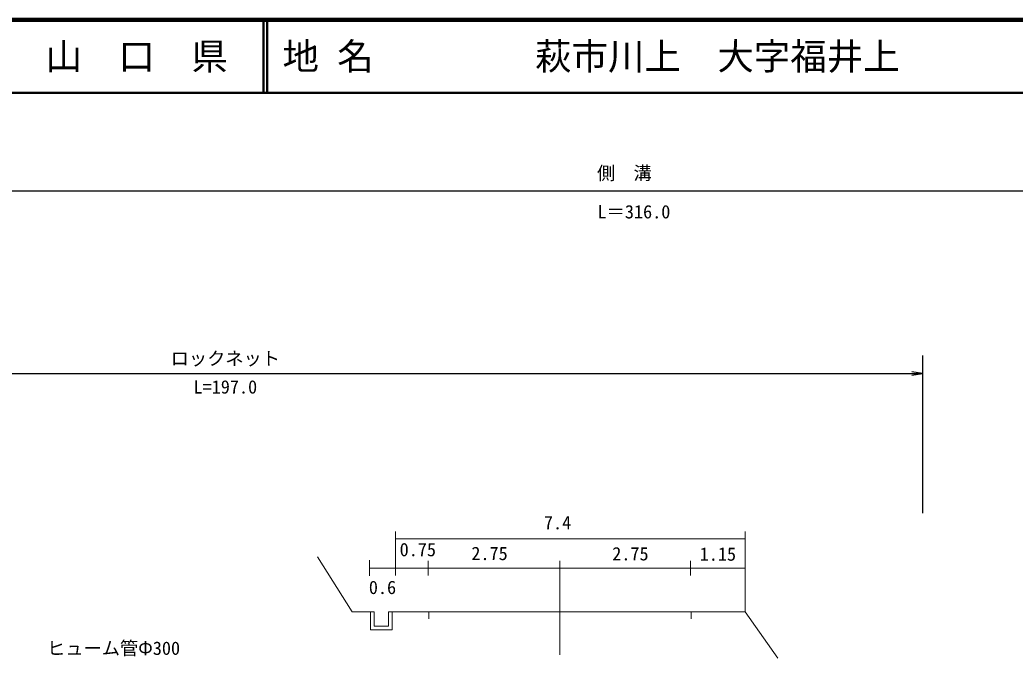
# Model space of a CAD drawing. Units: millimetres, scale not verified. Extents: x 40000 to 680000, y 20000 to 380000.
# Drawn here: x 334356 to 470863, y 292441 to 380000 of the extents above; entities that cross this region are included whole.
import ezdxf
from ezdxf.enums import TextEntityAlignment as Align

# ---------------------------------------------------------------- set-up
doc = ezdxf.new("R2010")
doc.units = ezdxf.units.MM
doc.header["$LTSCALE"] = 1000
for name, color, linetype, lineweight in [('M-STR-HTXT', 7, 'Continuous', 13), ('M-STR-STR3', 7, 'Continuous', 25), ('M-TTL', 2, 'Continuous', 140), ('M-TTL-LINE', 7, 'Continuous', 50)]:
    doc.layers.add(name, color=color, linetype=linetype, lineweight=lineweight)
doc.layers.add('M-TTL-TXT', color=7, linetype='Continuous')
doc.styles.add('ＭＳ ゴシック', font='')
doc.styles.get('ＭＳ ゴシック').set_extended_font_data('MS Gothic')

# ---------------------------------------------------------------- blocks, each defined once
blk = doc.blocks.new('open_arrow')
at = {"color": 0, "linetype": 'Continuous', "lineweight": -2}
blk.add_lwpolyline([(7.5, 1.25), (0, 0), (7.5, -1.25)], dxfattribs=at)

msp = doc.modelspace()

# ---------------------------------------------------------------- linework, layer by layer
at = {"layer": 'M-STR-HTXT'}
for p, q in [((385863, 303793), (385863, 309793)), ((433855, 308793), (385863, 308793)), ((433855, 298807), (433855, 309793)), ((379932, 298807), (375172, 306333)), ((382323, 303713), (382323, 305874)), ((390355, 305793), (390355, 303793)), ((408432, 292881), (408432, 305807)), ((426355, 305793), (426355, 303793)), ((433855, 304793), (382323, 304793)), ((379932, 298807), (382926, 298807)), ((382426, 296307), (382426, 298807)), ((382926, 298807), (382926, 296807)), ((426432, 298807), (384926, 298807)), ((384926, 296807), (384926, 298807)), ((385426, 298807), (385426, 296307)), ((390432, 297807), (390432, 298807)), ((426432, 297807), (426432, 298807)), ((433855, 298807), (426432, 298807)), ((433855, 298807), (438297, 292441)), ((385426, 296307), (382426, 296307)), ((382926, 296807), (384926, 296807))]:
    msp.add_line(p, q, dxfattribs=at)
at = {"layer": 'M-STR-STR3'}
for p, q in [((267319, 356557), (553862, 356557)), ((458142, 333951), (458142, 312329)), ((261849, 331488), (458142, 331488))]:
    msp.add_line(p, q, dxfattribs=at)
at = {"layer": 'M-TTL'}
msp.add_line((680000, 380000), (40000, 380000), dxfattribs=at)
at = {"layer": 'M-TTL-LINE'}
for p, q in [((367750, 380000), (367750, 370000)), ((368250, 380000), (368250, 370000)), ((40000, 370000), (680000, 370000))]:
    msp.add_line(p, q, dxfattribs=at)

# ---------------------------------------------------------------- block references
at = {"layer": 'M-STR-STR3', "xscale": 193, "yscale": 193, "rotation": 180}
msp.add_blockref('open_arrow', (458142, 331488), dxfattribs=at)

# ---------------------------------------------------------------- texts
at = {"layer": 'M-STR-HTXT', "style": 'ＭＳ ゴシック'}
for s, p in [('7.4', (406233, 309550)), ('0.75', (386443, 305865)), ('2.75', (396279, 305338)), ('2.75', (415605, 305293)), ('1.15', (427598, 305250)), ('0.6', (382219, 300677))]:
    msp.add_text(s, height=1833, dxfattribs=at).set_placement(p, align=Align.BOTTOM_LEFT)
at = {"layer": 'M-STR-STR3', "style": 'ＭＳ ゴシック'}
for s, p in [('側\u3000溝', (413522, 357520)), ('L＝316.0', (413592, 352214)), ('ロックネット', (355035, 332084)), ('L=197.0', (358171, 328183)), ('ヒューム管Φ300', (338080, 292334))]:
    msp.add_text(s, height=1833, dxfattribs=at).set_placement(p, align=Align.BOTTOM_LEFT)
at = {"layer": 'M-TTL-TXT', "style": 'ＭＳ ゴシック'}
msp.add_text('山\u3000口\u3000県', height=3666, dxfattribs=at).set_placement((350375, 375000), align=Align.MIDDLE_CENTER)
for s, p in [('地 名', (370380, 375000)), ('萩市川上\u3000大字福井上', (405024, 375000))]:
    msp.add_text(s, height=3666, dxfattribs=at).set_placement(p, align=Align.MIDDLE_LEFT)

doc.saveas('drawing.dxf')
